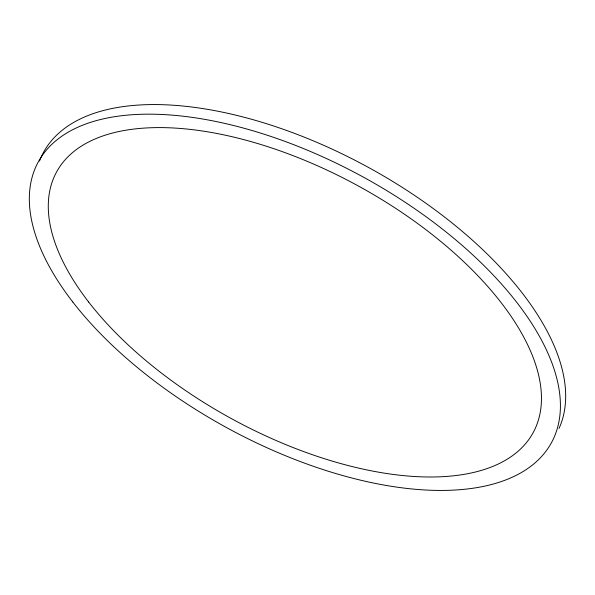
<?xml version="1.0" encoding="UTF-8"?>
<svg xmlns="http://www.w3.org/2000/svg" width="595" height="595" viewBox="0 0 595 595"><rect width="100%" height="100%" fill="white"/><g stroke="black" fill="none" stroke-linecap="round" stroke-linejoin="round"><path stroke-width="0.89" d="M39.515 161.059A292.487 142.696 28.7 0 1 355.126 160.352A292.487 142.696 28.7 0 1 559.032 428.452M72.783 301.985A292.487 142.696 28.7 0 0 531.99 465.387A292.487 142.696 28.7 0 0 279.836 139.528A292.487 142.696 28.7 0 0 72.783 301.985M88.648 302.007A271.595 132.499 28.7 0 0 515.054 453.74A271.595 132.499 28.7 0 0 280.914 151.152A271.595 132.499 28.7 0 0 88.648 302.007"/></g></svg>
